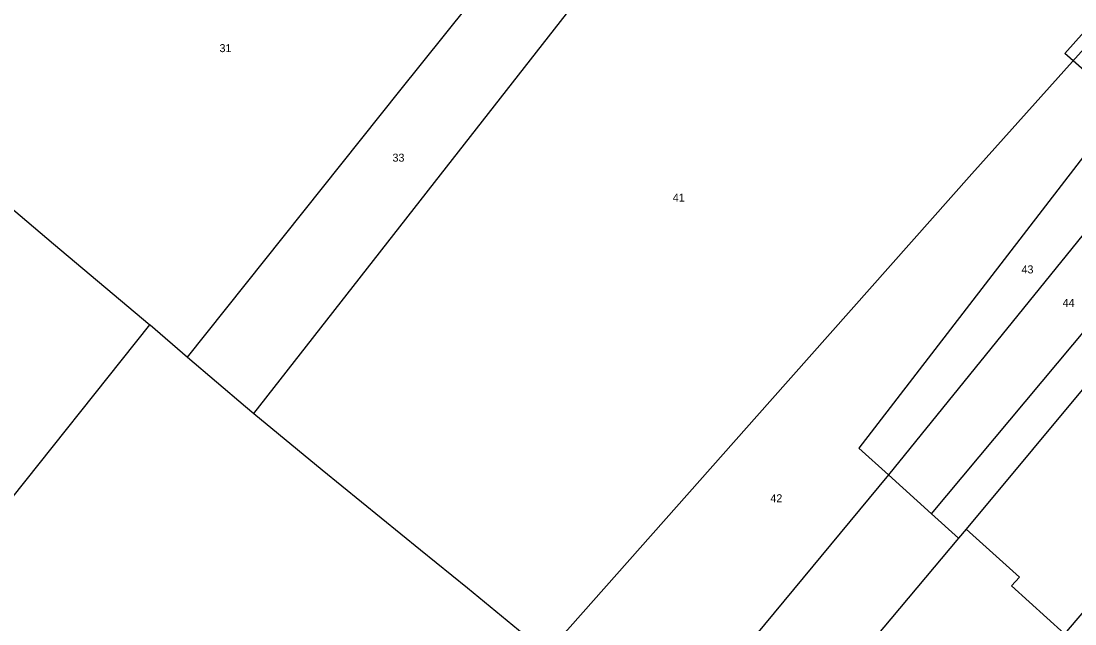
# Model space of a CAD drawing. Extents: x 191922 to 199923, y 328959 to 333350.
# Drawn here: x 192791.7 to 193147.3, y 331521.9 to 331725.4 of the extents above; entities that cross this region are included whole.
import ezdxf

# ---------------------------------------------------------------- set-up
doc = ezdxf.new("R2010")
doc.units = 0
for name, color, linetype in [('enkelbestemming', 7, 'Continuous'), ('Level 6', 7, 'Continuous'), ('recreatiewoning', 7, 'Continuous')]:
    doc.layers.add(name, color=color, linetype=linetype)

msp = doc.modelspace()

# ---------------------------------------------------------------- linework, layer by layer
at = {"layer": 'Level 6'}
for p, q in [((193172.17, 331680.72), (193084.41, 331572.16)), ((193189.48, 331648.84), (193110.6, 331553.87)), ((192779.51, 331553.03), (192835.14, 331622.81)), ((193223.32, 331612.42), (193143.75, 331518.53)), ((193084.41, 331572.16), (193007.94, 331479.95)), ((193098.89, 331559.06), (193084.41, 331572.16)), ((193108.05, 331550.79), (193098.89, 331559.06)), ((193110.6, 331553.87), (193108.05, 331550.79)), ((193108.05, 331550.79), (193065.69, 331500.42))]:
    msp.add_line(p, q, dxfattribs=at)
for points in [[(192870.21, 331592.87), (192933.14, 331673.44), (192989.88, 331746)], [(192847.81, 331611.96), (192919.5, 331701.76), (192950.08, 331740.11)], [(192969.12, 331512.04), (193044.3, 331596.92), (193112.55, 331673.79), (193157.11, 331723.58)], [(193173.61, 331710.04), (193074.36, 331581.24), (193084.41, 331572.16)], [(192756.56, 331689.1), (192759.08, 331687.12), (192802.55, 331650.17), (192835.14, 331622.81)], [(192756.56, 331689.1), (192759.08, 331687.12), (192802.55, 331650.17), (192835.14, 331622.81)], [(193098.89, 331559.06), (193189.13, 331666.88), (193193.79, 331672.24), (193194.39, 331671.7), (193199.18, 331676.95), (193205.89, 331684.04)], [(192835.14, 331622.81), (192835.17, 331622.79), (192847.81, 331611.96)], [(192835.14, 331622.81), (192835.17, 331622.79), (192847.81, 331611.96)], [(192847.81, 331611.96), (192867.34, 331595.25), (192870.21, 331592.87)], [(192847.81, 331611.96), (192867.34, 331595.25), (192870.21, 331592.87)], [(192870.21, 331592.87), (192893.26, 331573.83), (192926.41, 331546.86), (192942.27, 331534.03), (192969.12, 331512.04)], [(192870.21, 331592.87), (192893.26, 331573.83), (192926.41, 331546.86), (192942.27, 331534.03), (192969.12, 331512.04)], [(193110.6, 331553.87), (193128.53, 331537.67), (193125.85, 331534.7), (193143.75, 331518.53)]]:
    msp.add_lwpolyline(points, dxfattribs=at)
at = {"layer": 'recreatiewoning'}
msp.add_lwpolyline([(193159.66, 331713.43), (193153.2, 331706.14), (193143.91, 331714.36), (193150.38, 331721.67)], dxfattribs=at)

# ---------------------------------------------------------------- texts
at = {"layer": 'enkelbestemming'}
for s, p in [('31', (192858.62, 331714.87)), ('33', (192917, 331677.9)), ('41', (193011.59, 331664.42)), ('43', (193129.27, 331640.18)), ('44', (193143.14, 331628.89)), ('42', (193044.53, 331562.94))]:
    msp.add_text(s, height=2.7, dxfattribs=at).set_placement(p)

doc.saveas('drawing.dxf')
